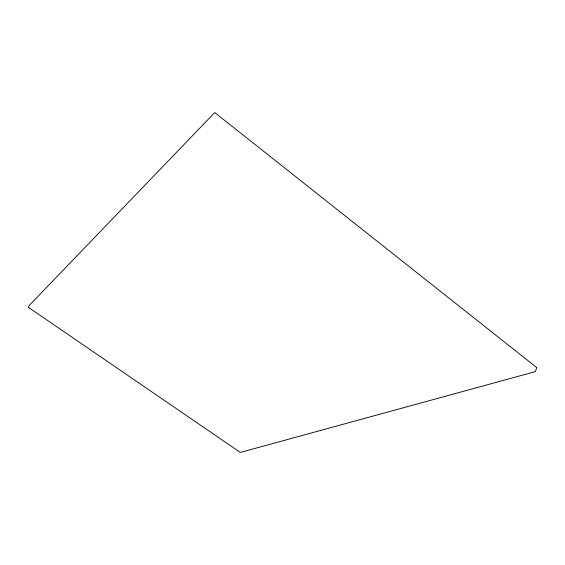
<?xml version="1.0" encoding="UTF-8"?>
<svg xmlns="http://www.w3.org/2000/svg" width="565" height="565" viewBox="0 0 565 565"><rect width="100%" height="100%" fill="white"/><g stroke="black" fill="none" stroke-linecap="round" stroke-linejoin="round"><path stroke-width="0.85" d="M536.75 367.624L535.295 371.65L240.302 452.431L28.25 307.233L30.002 304.669L214.749 112.569L536.75 367.624"/></g></svg>
